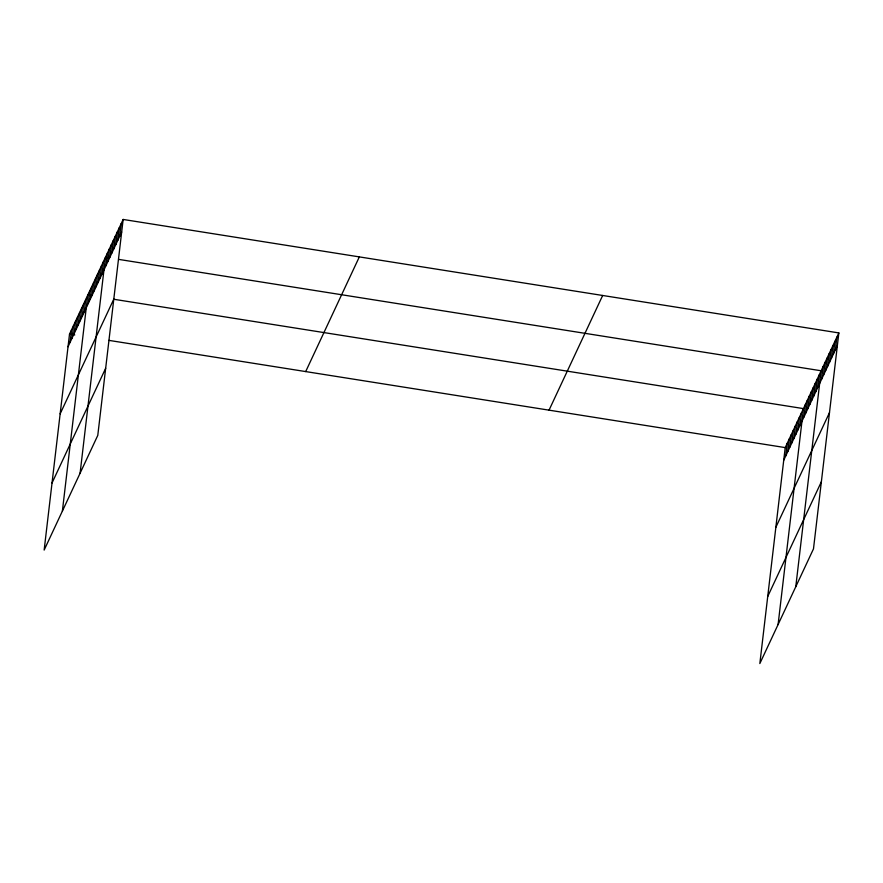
<?xml version="1.0" encoding="UTF-8"?>
<svg xmlns="http://www.w3.org/2000/svg" width="883" height="883" viewBox="0 0 883 883"><rect width="100%" height="100%" fill="white"/><g stroke="black" fill="none" stroke-linecap="round" stroke-linejoin="round"><path stroke-width="1.32" d="M123.156 219.448L69.514 334.127L44.15 550.076L97.781 435.396L123.156 219.448L838.85 332.924L813.486 548.873L759.844 663.552L785.219 447.604L838.85 332.924M70.066 342.405L71.545 329.8M72.086 338.079L73.576 325.463M74.117 333.741L75.596 321.136M76.137 329.414L77.627 316.798M78.168 325.076L79.647 312.461M80.198 320.75L81.677 308.134M82.218 316.412L83.697 303.796M84.249 312.074L85.728 299.469M62.384 511.091L87.748 295.132L91.689 295.761M88.234 303.542L89.724 290.926M90.209 299.337L91.689 286.721M92.174 295.132L93.653 282.516M94.139 290.926L95.618 278.311M96.104 286.721L97.583 274.105M98.068 282.516L99.547 269.9M100.033 278.311L101.523 265.695M102.009 274.105L103.488 261.489M80.088 473.244L105.452 257.284L109.393 257.913M105.938 265.695L107.417 253.079M107.903 261.489L109.382 248.874M109.867 257.284L111.346 244.668M111.832 253.079L113.322 240.463M113.808 248.874L115.287 236.258M115.772 244.668L117.251 232.052M117.737 240.463L119.216 227.858M119.702 236.258L121.181 223.653M785.76 455.882L787.239 443.277M787.791 451.555L789.27 438.939M789.81 447.217L791.3 434.613M791.841 442.891L793.32 430.275M793.861 438.553L795.351 425.948M795.892 434.226L797.371 421.61M797.923 429.889L799.402 417.284M799.943 425.562L801.422 412.946M778.089 624.568L803.453 408.608L113.995 299.293M803.938 417.019L805.417 404.403M805.903 412.814L807.382 400.198M807.868 408.608L809.347 395.992M809.832 404.403L811.322 391.798M811.808 400.198L813.287 387.593M813.773 395.992L815.252 383.388M815.737 391.787L817.216 379.182M817.702 387.582L819.181 374.977M795.782 586.72L821.146 370.772L118.576 259.37M821.631 379.171L823.122 366.566M823.607 374.966L825.086 362.361M825.572 370.761L827.051 358.156M827.537 366.555L829.016 353.951M829.501 362.35L830.98 349.745M831.466 358.145L832.945 345.54M833.431 353.94L834.921 341.335M835.406 349.734L836.885 337.129M68.035 346.743L121.666 232.052M60.154 413.84L113.786 299.16M52.031 482.979L105.662 368.288M305.695 371.577L359.337 256.887M549.038 410.165L602.67 295.474M783.74 460.22L837.371 345.529M775.848 527.317L829.49 412.637M767.735 596.455L821.367 481.765M69.514 334.127L74.768 334.966M108.885 340.374L785.219 447.604"/></g></svg>
